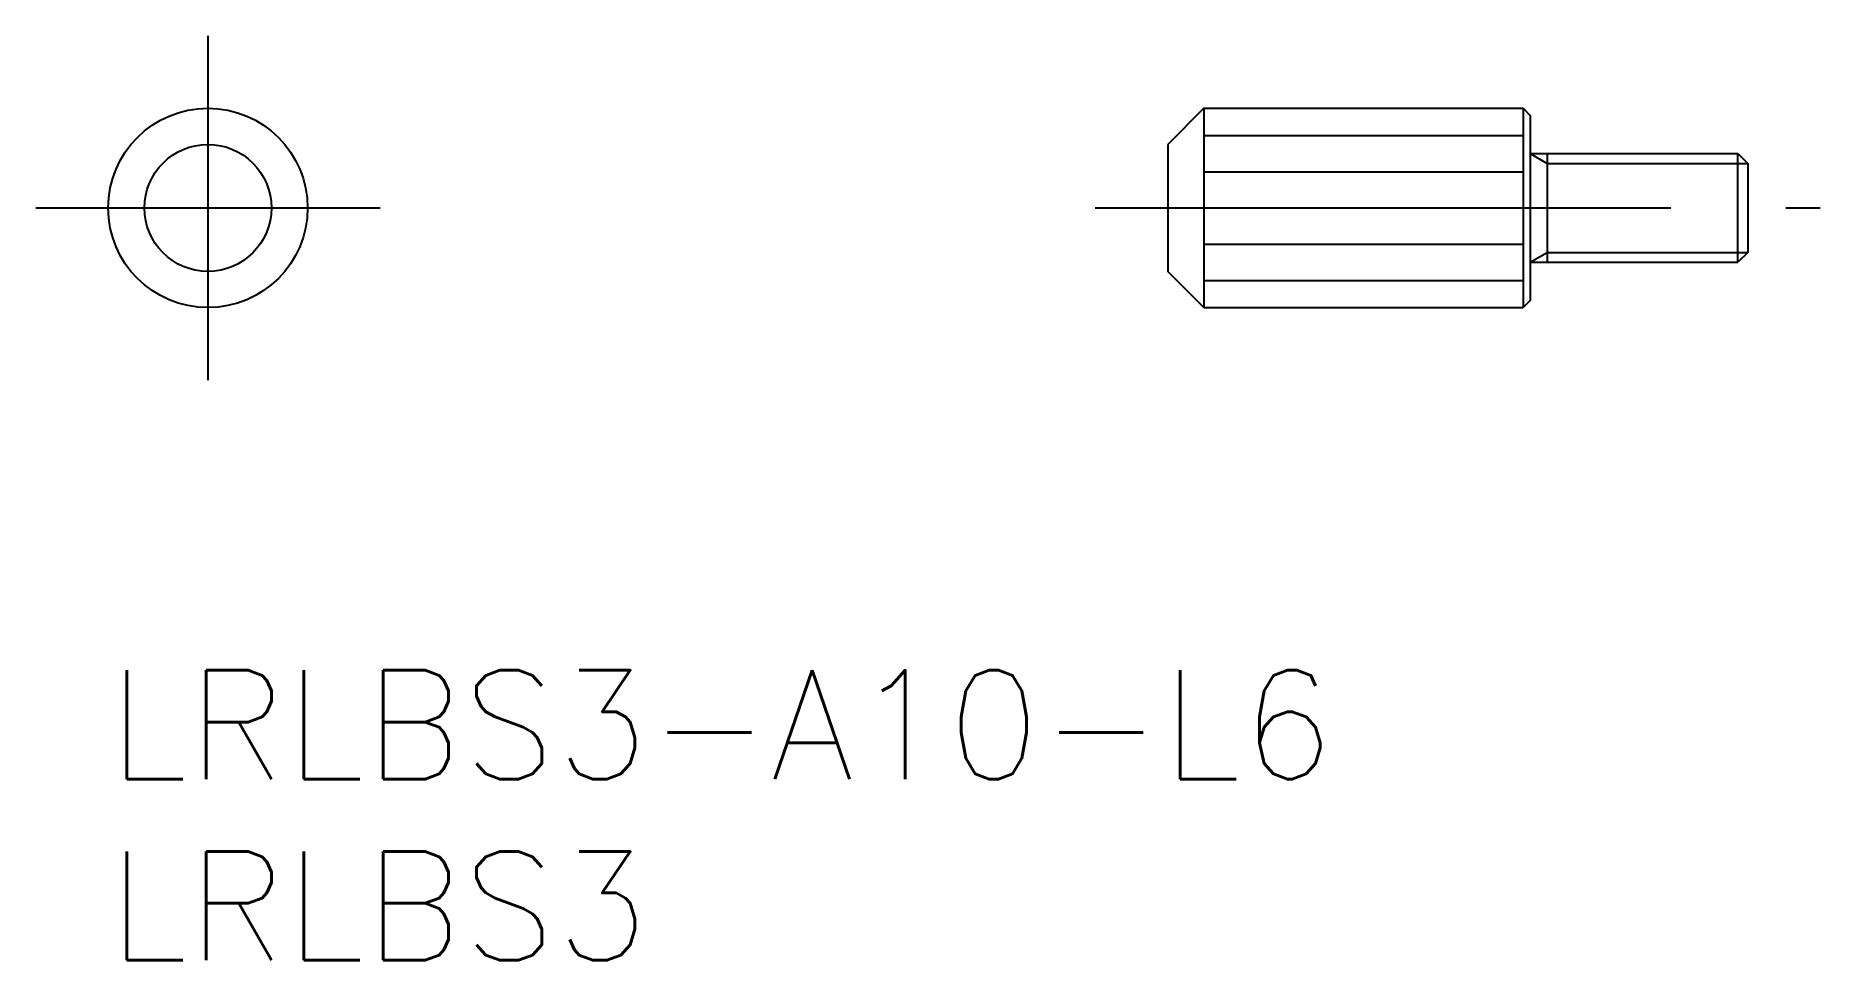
# Model space of a CAD drawing. Extents: x -2 to 47.2, y -8 to 17.5.
import ezdxf

# ---------------------------------------------------------------- set-up
doc = ezdxf.new("R2010")
doc.units = 0
doc.header["$LTSCALE"] = 0.5
doc.linetypes.add('CENTER', pattern=[50.8, 31.75, -6.35, 6.35, -6.35])
for name, color, linetype in [('MSM_CENTER', 1, 'CENTER'), ('MSM_CONTINUOUS', 7, 'CONTINUOUS'), ('MSM_NARROW', 5, 'CONTINUOUS'), ('MSM_PART_NUMBER', 7, 'CONTINUOUS')]:
    doc.layers.add(name, color=color, linetype=linetype)
doc.styles.get("Standard").update_dxf_attribs({"font": 'txt.shx', "height": 1, "bigfont": 'bigfont.shx'})

# ---------------------------------------------------------------- blocks, each defined once
blk = doc.blocks.new('*U12')
at = {"layer": 'MSM_PART_NUMBER'}
blk.add_text('LRLBS3-A10-L6', height=3, dxfattribs=at).set_placement((0, -3))
blk = doc.blocks.new('*U13')
at = {"layer": 'MSM_PART_NUMBER'}
blk.add_text('LRLBS3', height=3, dxfattribs=at).set_placement((0, -8))

msp = doc.modelspace()

# ---------------------------------------------------------------- linework, layer by layer
at = {"layer": 'MSM_CENTER'}
for p, q in [((2.75, 17.5), (2.75, 8)), ((-2, 12.75), (7.5, 12.75)), ((27.224, 12.75), (47.224, 12.75))]:
    msp.add_line(p, q, dxfattribs=at)
at = {"layer": 'MSM_CONTINUOUS'}
for p, q in [((30.224, 15.5), (29.224, 14.5)), ((30.224, 15.5), (39.024, 15.5)), ((30.224, 15.5), (30.224, 10)), ((39.024, 15.5), (39.224, 15.3)), ((39.024, 15.5), (39.024, 10)), ((39.224, 15.3), (39.224, 10.2)), ((29.224, 14.5), (29.224, 11)), ((39.224, 14.25), (44.953, 14.25)), ((39.692, 14.25), (39.692, 11.25)), ((44.953, 11.25), (44.953, 14.25)), ((44.953, 14.25), (45.224, 13.979)), ((45.224, 13.979), (45.224, 11.52)), ((45.224, 11.52), (44.953, 11.25)), ((30.224, 10), (29.224, 11)), ((39.224, 11.25), (44.953, 11.25)), ((30.224, 10), (39.024, 10)), ((39.224, 10.2), (39.024, 10))]:
    msp.add_line(p, q, dxfattribs=at)
for radius in [2.75, 1.75]:
    msp.add_circle((2.75, 12.75), radius, dxfattribs=at)
at = {"layer": 'MSM_NARROW'}
for p, q in [((30.224, 14.75), (39.024, 14.75)), ((39.224, 14.25), (39.692, 13.979)), ((39.692, 13.979), (45.224, 13.979)), ((30.224, 13.75), (39.024, 13.75)), ((30.224, 12.75), (39.024, 12.75)), ((30.224, 11.75), (39.024, 11.75)), ((39.224, 11.25), (39.692, 11.52)), ((39.692, 11.52), (45.224, 11.52)), ((30.224, 10.75), (39.024, 10.75))]:
    msp.add_line(p, q, dxfattribs=at)

# ---------------------------------------------------------------- block references
at = {"layer": 'MSM_CONTINUOUS'}
for name in ['*U12', '*U13']:
    msp.add_blockref(name, (0, 0), dxfattribs=at)

doc.saveas('drawing.dxf')
